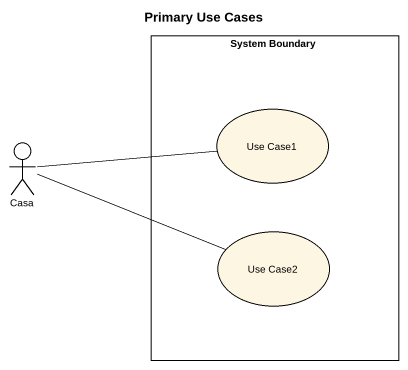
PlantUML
@startuml
title Primary Use Cases
rectangle "System Boundary" as System_Boundary {
  usecase "Use Case1" as Use_Case1
  usecase "Use Case2" as Use_Case2
}
actor Casa
Casa -right- Use_Case1
Casa -right- Use_Case2
@enduml
